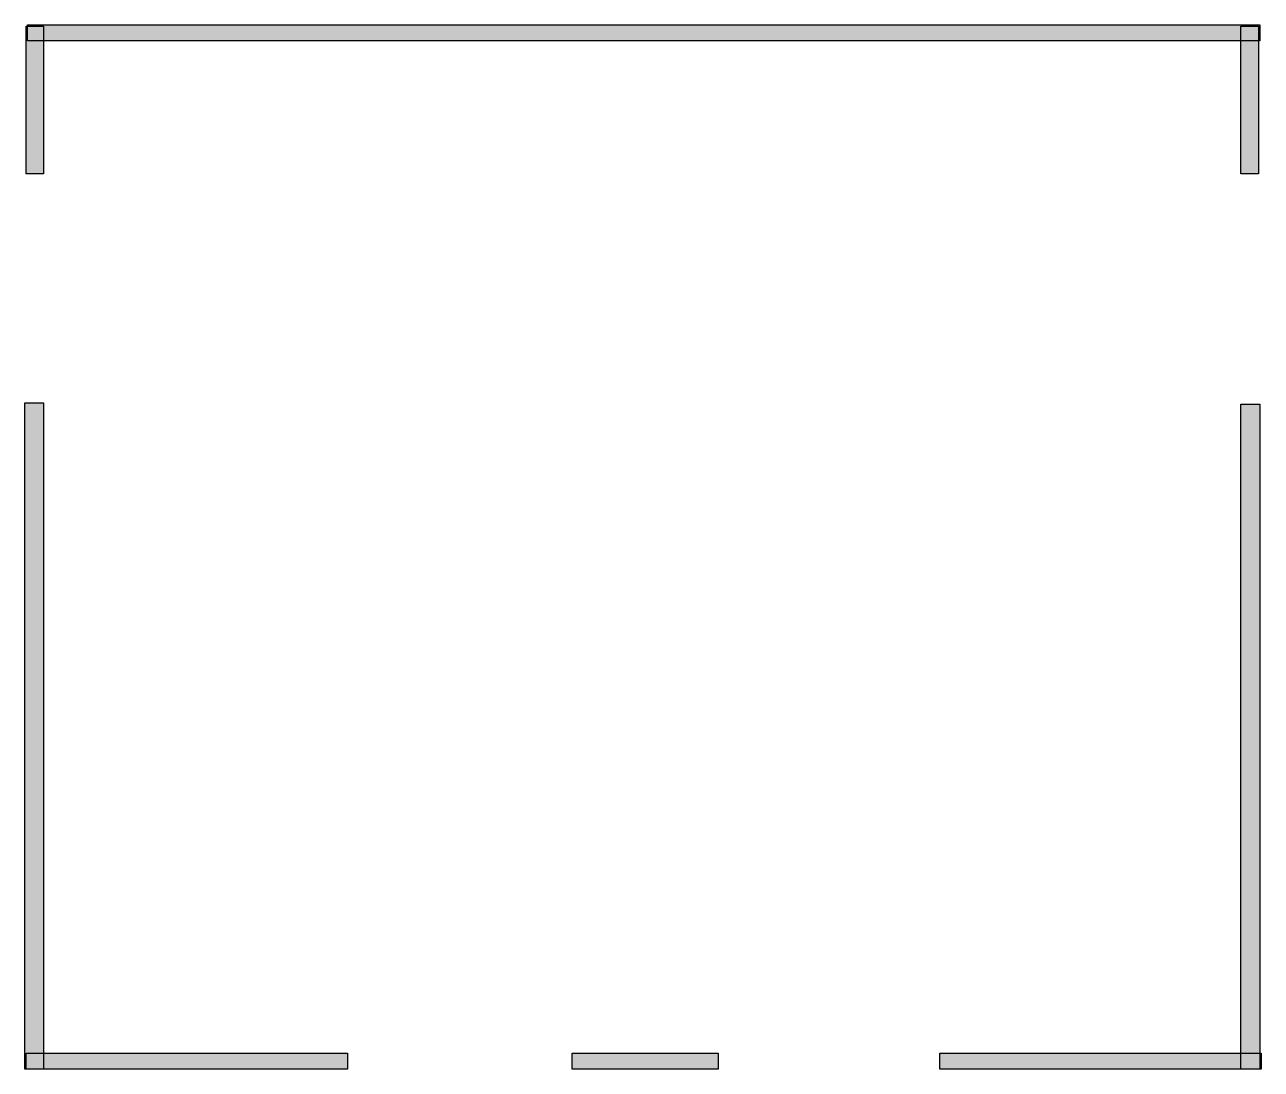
# Model space of a CAD drawing. Header units: millimetres. Extents: x 669 to 8184, y 0 to 6345.
import ezdxf

# ---------------------------------------------------------------- set-up
doc = ezdxf.new("R2010")
doc.units = ezdxf.units.MM
doc.layers.add('WALL', color=7, linetype='Continuous')

msp = doc.modelspace()

# ---------------------------------------------------------------- hatches: boundary and pattern name
at = {"layer": 'WALL'}
h = msp.add_hatch(color=256, dxfattribs=at)
h.dxf.hatch_style = 1
h.paths.add_polyline_path([(677.6, 6336), (783.2, 6336), (783.2, 5438.4), (677.6, 5438.4)])
h = msp.add_hatch(color=256, dxfattribs=at)
h.dxf.hatch_style = 1
h.paths.add_polyline_path([(686.4, 6344.8), (8175.2, 6344.8), (8175.2, 6248), (686.4, 6248)])
h = msp.add_hatch(color=256, dxfattribs=at)
h.dxf.hatch_style = 1
h.paths.add_polyline_path([(8060.8, 6336), (8166.4, 6336), (8166.4, 5438.4), (8060.8, 5438.4)])
h = msp.add_hatch(color=256, dxfattribs=at)
h.dxf.hatch_style = 1
h.paths.add_polyline_path([(668.8, 4048), (783.2, 4048), (783.2, 0), (668.8, 0)])
h = msp.add_hatch(color=256, dxfattribs=at)
h.dxf.hatch_style = 1
h.paths.add_polyline_path([(8060.8, 4039.2), (8175.2, 4039.2), (8175.2, 0), (8060.8, 0)])
h = msp.add_hatch(color=256, dxfattribs=at)
h.dxf.hatch_style = 1
h.paths.add_polyline_path([(677.6, 96.8), (2631.2, 96.8), (2631.2, 0), (677.6, 0)])
h = msp.add_hatch(color=256, dxfattribs=at)
h.dxf.hatch_style = 1
h.paths.add_polyline_path([(3995.2, 96.8), (4884, 96.8), (4884, 0), (3995.2, 0)])
h = msp.add_hatch(color=256, dxfattribs=at)
h.dxf.hatch_style = 1
h.paths.add_polyline_path([(6230.4, 96.8), (8184, 96.8), (8184, 0), (6230.4, 0)])

# ---------------------------------------------------------------- linework, layer by layer
for points in [[(677.6, 6336), (783.2, 6336), (783.2, 5438.4), (677.6, 5438.4)], [(686.4, 6344.8), (8175.2, 6344.8), (8175.2, 6248), (686.4, 6248)], [(8060.8, 6336), (8166.4, 6336), (8166.4, 5438.4), (8060.8, 5438.4)], [(668.8, 4048), (783.2, 4048), (783.2, 0), (668.8, 0)], [(8060.8, 4039.2), (8175.2, 4039.2), (8175.2, 0), (8060.8, 0)], [(677.6, 96.8), (2631.2, 96.8), (2631.2, 0), (677.6, 0)], [(3995.2, 96.8), (4884, 96.8), (4884, 0), (3995.2, 0)], [(6230.4, 96.8), (8184, 96.8), (8184, 0), (6230.4, 0)]]:
    msp.add_lwpolyline(points, close=True, dxfattribs=at)

doc.saveas('drawing.dxf')
